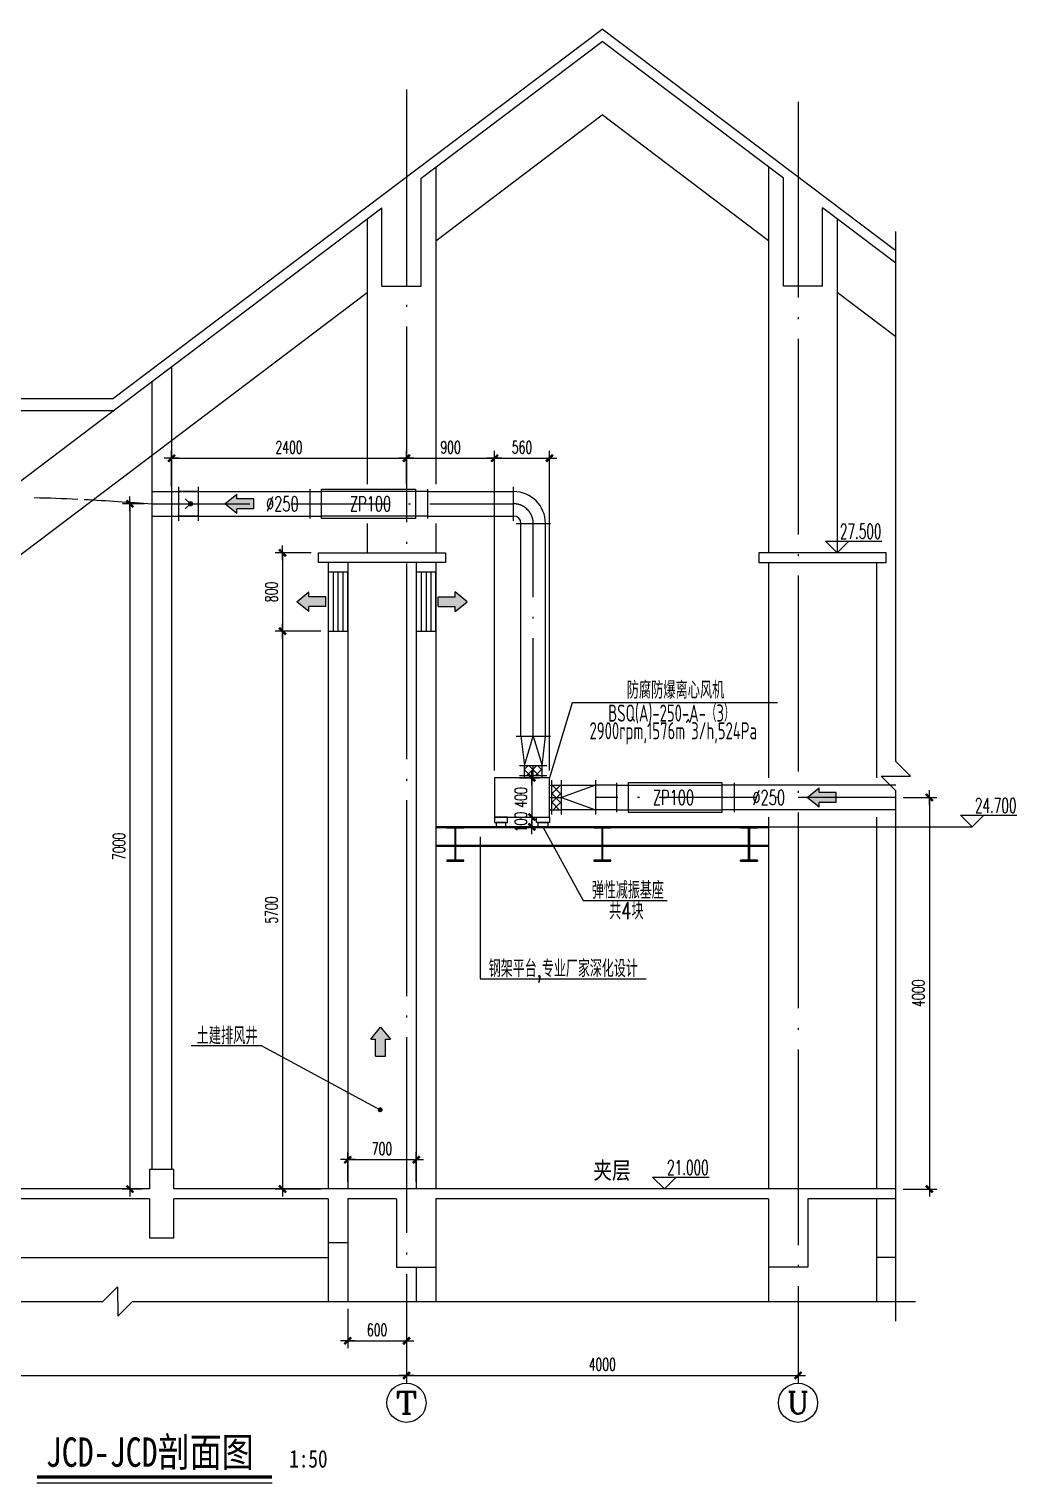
# Model space of a CAD drawing. Extents: x -345393 to -54719, y 203828 to 476815.
# Drawn here: x -84171 to -74080, y 238203 to 253056 of the extents above; entities that cross this region are included whole.
import ezdxf
from ezdxf.enums import TextEntityAlignment as Align

# ---------------------------------------------------------------- set-up
doc = ezdxf.new("R2010")
doc.units = 0
doc.header["$LTSCALE"] = 1000
doc.header["$MEASUREMENT"] = 0
for name, pattern in [('CHENG_DOTE', [1.42, 1, -0.2, 0.02, -0.2]), ('DASH', [0.35, 0.25, -0.1]), ('DOTE', [2.42, 2, -0.2, 0.02, -0.2]), ('HIDDEN', [0.375, 0.25, -0.125])]:
    doc.linetypes.add(name, pattern=pattern)
doc.layers.get('0').update_dxf_attribs({"color": 252, "linetype": 'CONTINUOUS'})
doc.layers.get('Defpoints').update_dxf_attribs({"color": 252, "linetype": 'CONTINUOUS'})
for name, color, linetype in [('A-卫生间', 252, 'CONTINUOUS'), ('A-墙线', 252, 'CONTINUOUS'), ('AXIS', 252, 'CONTINUOUS'), ('AXIS_TEXT', 252, 'CONTINUOUS'), ('DOTE', 250, 'DOTE'), ('PUB_TEXT', 252, 'CONTINUOUS'), ('WALL', 252, 'CONTINUOUS'), ('暖通-风-土建井道', 75, 'CONTINUOUS'), ('暖通-风-标注', 160, 'CONTINUOUS'), ('暖通-风-法兰', 2, 'CONTINUOUS'), ('暖通-风-管径', 201, 'CONTINUOUS'), ('暖通-风-设备', 40, 'CONTINUOUS'), ('暖通-风-设备基础', 50, 'DASH'), ('暖通-风-说明', 3, 'CONTINUOUS'), ('暖通-风-轴线', 5, 'CHENG_DOTE'), ('暖通-风-阀门', 7, 'CONTINUOUS'), ('暖通-风-风管', 4, 'CONTINUOUS')]:
    doc.layers.add(name, color=color, linetype=linetype)
doc.layers.add('暖通-风-风口', color=3, linetype='CONTINUOUS', lineweight=20)
doc.styles.add('_TCH_AXIS', font='COMPLEX', dxfattribs={"bigfont": 'GBCBIG'})
doc.styles.add('COMPLEX', font='COMPLEX')
doc.styles.add('HT', font='simhei.ttf')
doc.styles.add('HZ-ZGBZ', font='romanc.shx', dxfattribs={"width": 0.65, "bigfont": '0hztxt.shx'})
doc.styles.add('NT1', font='tjromans.shx', dxfattribs={"width": 0.7, "bigfont": 'hztxt.shx'})
doc.styles.add('NT3', font='romans.shx', dxfattribs={"width": 0.65, "bigfont": 'hztxt.shx'})
doc.styles.add('NT4', font='tssdeng.shx', dxfattribs={"width": 0.65, "bigfont": 'tssdchn.shx'})
doc.dimstyles.new('暖-标注50', dxfattribs={"dimscale": 0.5, "dimtxt": 250, "dimasz": 1, "dimexe": 150, "dimexo": 150, "dimgap": 100, "dimtad": 1, "dimdec": 0, "dimdsep": 46, "dimtxsty": 'HZ-ZGBZ', "dimblk": '_DIMX', "dimcen": 0.09, "dimclrt": 7, "dimadec": 0, "dimazin": 0, "dimtfac": 1, "dimtdec": 0, "dimtix": 1, "dimtmove": 2, "dimatfit": 3, "dimldrblk": '_DIMX', "dimfxl": 0, "dimtolj": 1, "dimtzin": 0, "dimarcsym": 0})

# ---------------------------------------------------------------- blocks, each defined once
blk = doc.blocks.new('_AXISO')
blk.add_circle((0, 0), 0.5)
at = {"layer": 'AXIS_TEXT', "style": 'COMPLEX', "width": 1.041667}
blk.add_attdef('A', text='', height=0.56, dxfattribs=at).set_placement((-0.25, -0.28), (0.25, -0.28), align=Align.FIT)
blk = doc.blocks.new('_DIMX')
blk.add_line((-150, 0), (150, 0))
at = {"const_width": 50}
blk.add_lwpolyline([(-70, -70), (70, 70)], dxfattribs=at)
blk = doc.blocks.new('*D564')
at = {"layer": 'Defpoints', "color": 0}
for p in [(-90316, 240056), (-80316, 240056), (-80316, 239301)]:
    blk.add_point(p, dxfattribs=at)
at = {"layer": '暖通-风-标注', "color": 0, "lineweight": -2}
for p, q in [((-90316, 239981), (-90316, 239226)), ((-80316, 239981), (-80316, 239226)), ((-90316, 239301), (-80317, 239301))]:
    blk.add_line(p, q, dxfattribs=at)
at = {"layer": '暖通-风-标注', "color": 0, "lineweight": -2, "xscale": 0.5, "yscale": 0.5, "zscale": 0.5, "rotation": 180}
blk.add_blockref('_DIMX', (-90316, 239301), dxfattribs=at)
at = {"layer": '暖通-风-标注', "color": 0, "lineweight": -2, "xscale": 0.5, "yscale": 0.5, "zscale": 0.5}
blk.add_blockref('_DIMX', (-80316, 239301), dxfattribs=at)
at = {"layer": '暖通-风-标注', "color": 7, "insert": (-85316, 239414), "char_height": 125, "attachment_point": 5, "style": 'HZ-ZGBZ'}
blk.add_mtext('\\A1;10000', dxfattribs=at)
blk = doc.blocks.new('*D565')
at = {"layer": 'Defpoints', "color": 0}
for p in [(-80316, 240056), (-76316, 240056), (-76316, 239301)]:
    blk.add_point(p, dxfattribs=at)
at = {"layer": '暖通-风-标注', "color": 0, "lineweight": -2}
for p, q in [((-80316, 239981), (-80316, 239226)), ((-76316, 239981), (-76316, 239226)), ((-80316, 239301), (-76317, 239301))]:
    blk.add_line(p, q, dxfattribs=at)
at = {"layer": '暖通-风-标注', "color": 0, "lineweight": -2, "xscale": 0.5, "yscale": 0.5, "zscale": 0.5, "rotation": 180}
blk.add_blockref('_DIMX', (-80316, 239301), dxfattribs=at)
at = {"layer": '暖通-风-标注', "color": 0, "lineweight": -2, "xscale": 0.5, "yscale": 0.5, "zscale": 0.5}
blk.add_blockref('_DIMX', (-76316, 239301), dxfattribs=at)
at = {"layer": '暖通-风-标注', "color": 7, "insert": (-78316, 239414), "char_height": 125, "attachment_point": 5, "style": 'HZ-ZGBZ'}
blk.add_mtext('\\A1;4000', dxfattribs=at)
blk = doc.blocks.new('*U558', base_point=(605664, 161290))
for p, q in [((605564, 161415), (605564, 161165)), ((605564, 161415), (605764, 161415)), ((605644, 161290), (605700, 161340)), ((605764, 161415), (605764, 161165)), ((605564, 161165), (605764, 161165)), ((605644, 161290), (605700, 161240))]:
    blk.add_line(p, q)
at = {"layer": '暖通-风-法兰'}
for p, q in [((605564, 161465), (605564, 161115)), ((605764, 161465), (605764, 161115))]:
    blk.add_line(p, q, dxfattribs=at)
blk = doc.blocks.new('*U559', base_point=(605664, 161290))
at = {"layer": '暖通-风-阀门', "const_width": 27.2}
blk.add_lwpolyline([(605670, 161290, 1), (605697, 161290, 1)], format="xyb", close=True, dxfattribs=at)
at = {"layer": '暖通-风-阀门', "rotation": 180}
blk.add_blockref('*U558', (605664, 161290), dxfattribs=at)
blk = doc.blocks.new('JIANTOU')
blk.add_hatch(color=256).paths.add_polyline_path([(801, 325), (801, 650), (0, 0), (801, -650), (801, -325), (1927, -325), (1927, 325)])
for p, q in [((801, 650), (0, 0)), ((0, 0), (801, -650)), ((801, 650), (801, 325)), ((1927, 325), (801, 325)), ((1927, 325), (1927, -325)), ((1927, -325), (801, -325)), ((801, -325), (801, -650))]:
    blk.add_line(p, q)
blk = doc.blocks.new('fg_xsq02')
for p, q in [((-1, 0.6), (-1, -0.6)), ((-1, 0.5), (-0.8, 0.5)), ((-0.8, 0.6), (-0.8, -0.6)), ((0.8, 0.6), (-0.8, 0.6)), ((0.8, -0.6), (0.8, 0.6)), ((1, 0.5), (0.8, 0.5)), ((1, 0.6), (1, -0.6)), ((-1, -0.5), (-0.8, -0.5)), ((-0.8, -0.6), (0.8, -0.6)), ((1, -0.5), (0.8, -0.5))]:
    blk.add_line(p, q)
at = {"linetype": 'HIDDEN'}
for p, q in [((-0.8, 0.5), (0.8, 0.5)), ((-0.8, -0.5), (0.8, -0.5))]:
    blk.add_line(p, q, dxfattribs=at)
blk = doc.blocks.new('fg_baiy01')
for p, q in [((0.5, 0.5), (-0.5, 0.5)), ((-0.5, 0.5), (-0.5, -0.5)), ((0.5, -0.5), (0.5, 0.5)), ((-0.5, 0.25), (0.5, 0.25)), ((-0.5, 0), (0.5, 0)), ((-0.5, -0.25), (0.5, -0.25)), ((-0.5, -0.5), (0.5, -0.5))]:
    blk.add_line(p, q)
blk = doc.blocks.new('*D566')
at = {"layer": 'Defpoints', "color": 0}
for p in [(-80916, 240056), (-80316, 240056), (-80316, 239655)]:
    blk.add_point(p, dxfattribs=at)
at = {"layer": '暖通-风-标注', "color": 0, "lineweight": -2}
for p, q in [((-80916, 239981), (-80916, 239580)), ((-80316, 239981), (-80316, 239580)), ((-80916, 239655), (-80317, 239655))]:
    blk.add_line(p, q, dxfattribs=at)
at = {"layer": '暖通-风-标注', "color": 0, "lineweight": -2, "xscale": 0.5, "yscale": 0.5, "zscale": 0.5, "rotation": 180}
blk.add_blockref('_DIMX', (-80916, 239655), dxfattribs=at)
at = {"layer": '暖通-风-标注', "color": 0, "lineweight": -2, "xscale": 0.5, "yscale": 0.5, "zscale": 0.5}
blk.add_blockref('_DIMX', (-80316, 239655), dxfattribs=at)
at = {"layer": '暖通-风-标注', "color": 7, "insert": (-80616, 239767), "char_height": 125, "attachment_point": 5, "style": 'HZ-ZGBZ'}
blk.add_mtext('\\A1;600', dxfattribs=at)
blk = doc.blocks.new('*D567')
at = {"layer": 'Defpoints', "color": 0}
for p in [(-80216, 241506), (-80916, 241206), (-80216, 241206)]:
    blk.add_point(p, dxfattribs=at)
at = {"layer": '暖通-风-标注', "color": 0, "lineweight": -2}
for p, q in [((-80916, 241281), (-80916, 241581)), ((-80216, 241281), (-80216, 241581)), ((-80916, 241506), (-80217, 241506))]:
    blk.add_line(p, q, dxfattribs=at)
at = {"layer": '暖通-风-标注', "color": 0, "lineweight": -2, "xscale": 0.5, "yscale": 0.5, "zscale": 0.5, "rotation": 180}
blk.add_blockref('_DIMX', (-80916, 241506), dxfattribs=at)
at = {"layer": '暖通-风-标注', "color": 0, "lineweight": -2, "xscale": 0.5, "yscale": 0.5, "zscale": 0.5}
blk.add_blockref('_DIMX', (-80216, 241506), dxfattribs=at)
at = {"layer": '暖通-风-标注', "color": 7, "insert": (-80566, 241619), "char_height": 125, "attachment_point": 5, "style": 'HZ-ZGBZ'}
blk.add_mtext('\\A1;700', dxfattribs=at)
blk = doc.blocks.new('*D568')
at = {"layer": 'Defpoints', "color": 0}
for p in [(-81216, 247706), (-81583, 246906), (-81116, 246906)]:
    blk.add_point(p, dxfattribs=at)
at = {"layer": '暖通-风-标注', "color": 0, "lineweight": -2}
for p, q in [((-81291, 247706), (-81658, 247706)), ((-81583, 247706), (-81583, 246907)), ((-81191, 246906), (-81658, 246906))]:
    blk.add_line(p, q, dxfattribs=at)
at = {"layer": '暖通-风-标注', "color": 0, "lineweight": -2, "xscale": 0.5, "yscale": 0.5, "zscale": 0.5}
for p, rotation in [((-81583, 247706), 90), ((-81583, 246906), 270)]:
    blk.add_blockref('_DIMX', p, dxfattribs=dict(at, rotation=rotation))
at = {"layer": '暖通-风-标注', "color": 7, "insert": (-81695, 247306), "char_height": 125, "attachment_point": 5, "rotation": 90, "style": 'HZ-ZGBZ'}
blk.add_mtext('\\A1;800', dxfattribs=at)
blk = doc.blocks.new('*D569')
at = {"layer": 'Defpoints', "color": 0}
for p in [(-81116, 246906), (-81583, 241206), (-81116, 241206)]:
    blk.add_point(p, dxfattribs=at)
at = {"layer": '暖通-风-标注', "color": 0, "lineweight": -2}
for p, q in [((-81191, 246906), (-81658, 246906)), ((-81583, 246906), (-81583, 241207)), ((-81191, 241206), (-81658, 241206))]:
    blk.add_line(p, q, dxfattribs=at)
at = {"layer": '暖通-风-标注', "color": 0, "lineweight": -2, "xscale": 0.5, "yscale": 0.5, "zscale": 0.5}
for p, rotation in [((-81583, 246906), 90), ((-81583, 241206), 270)]:
    blk.add_blockref('_DIMX', p, dxfattribs=dict(at, rotation=rotation))
at = {"layer": '暖通-风-标注', "color": 7, "insert": (-81695, 244056), "char_height": 125, "attachment_point": 5, "rotation": 90, "style": 'HZ-ZGBZ'}
blk.add_mtext('\\A1;5700', dxfattribs=at)
blk = doc.blocks.new('*D573')
at = {"layer": 'Defpoints', "color": 0}
for p in [(-80316, 248672), (-82716, 248306), (-80316, 248331)]:
    blk.add_point(p, dxfattribs=at)
at = {"layer": '暖通-风-标注', "color": 0, "lineweight": -2}
for p, q in [((-82716, 248381), (-82716, 248747)), ((-82716, 248672), (-80317, 248672)), ((-80316, 248406), (-80316, 248747))]:
    blk.add_line(p, q, dxfattribs=at)
at = {"layer": '暖通-风-标注', "color": 0, "lineweight": -2, "xscale": 0.5, "yscale": 0.5, "zscale": 0.5, "rotation": 180}
blk.add_blockref('_DIMX', (-82716, 248672), dxfattribs=at)
at = {"layer": '暖通-风-标注', "color": 0, "lineweight": -2, "xscale": 0.5, "yscale": 0.5, "zscale": 0.5}
blk.add_blockref('_DIMX', (-80316, 248672), dxfattribs=at)
at = {"layer": '暖通-风-标注', "color": 7, "insert": (-81516, 248784), "char_height": 125, "attachment_point": 5, "style": 'HZ-ZGBZ'}
blk.add_mtext('\\A1;2400', dxfattribs=at)
blk = doc.blocks.new('*D660')
at = {"layer": 'Defpoints', "color": 0}
for p in [(-79235, 245406), (-79235, 245006), (-79035, 245006)]:
    blk.add_point(p, dxfattribs=at)
at = {"layer": '暖通-风-标注', "color": 0, "linetype": 'Continuous', "lineweight": -2}
for p, q in [((-79160, 245406), (-78960, 245406)), ((-79035, 245406), (-79035, 245007)), ((-79160, 245006), (-78960, 245006))]:
    blk.add_line(p, q, dxfattribs=at)
at = {"layer": '暖通-风-标注', "color": 0, "lineweight": -2, "xscale": 0.5, "yscale": 0.5, "zscale": 0.5}
for p, rotation in [((-79035, 245406), 90), ((-79035, 245006), 270)]:
    blk.add_blockref('_DIMX', p, dxfattribs=dict(at, rotation=rotation))
at = {"layer": '暖通-风-标注', "color": 7, "insert": (-79148, 245206), "char_height": 125, "attachment_point": 5, "rotation": 90, "style": 'HZ-ZGBZ'}
blk.add_mtext('\\A1;400', dxfattribs=at)
blk = doc.blocks.new('*D662')
at = {"layer": 'Defpoints', "color": 0}
for p in [(-79235, 245006), (-79235, 244906), (-79035, 244906)]:
    blk.add_point(p, dxfattribs=at)
at = {"layer": '暖通-风-标注', "color": 0, "linetype": 'Continuous', "lineweight": -2}
for p, q in [((-79160, 245006), (-78960, 245006)), ((-79035, 245007), (-79035, 245007)), ((-79035, 245006), (-79035, 244906)), ((-79160, 244906), (-78960, 244906)), ((-79035, 244906), (-79035, 244905))]:
    blk.add_line(p, q, dxfattribs=at)
at = {"layer": '暖通-风-标注', "color": 0, "lineweight": -2, "xscale": 0.5, "yscale": 0.5, "zscale": 0.5}
for p, rotation in [((-79035, 245006), 270), ((-79035, 244906), 90)]:
    blk.add_blockref('_DIMX', p, dxfattribs=dict(at, rotation=rotation))
at = {"layer": '暖通-风-标注', "color": 7, "insert": (-79148, 244956), "char_height": 125, "attachment_point": 5, "rotation": 90, "style": 'HZ-ZGBZ'}
blk.add_mtext('\\A1;100', dxfattribs=at)
blk = doc.blocks.new('*D663')
at = {"layer": 'Defpoints', "color": 0}
for p in [(-79416, 248672), (-80316, 248356), (-79416, 245406)]:
    blk.add_point(p, dxfattribs=at)
at = {"layer": '暖通-风-标注', "color": 0, "linetype": 'Continuous', "lineweight": -2}
for p, q in [((-80316, 248431), (-80316, 248747)), ((-80316, 248672), (-79417, 248672)), ((-79416, 245481), (-79416, 248747))]:
    blk.add_line(p, q, dxfattribs=at)
at = {"layer": '暖通-风-标注', "color": 0, "lineweight": -2, "xscale": 0.5, "yscale": 0.5, "zscale": 0.5, "rotation": 180}
blk.add_blockref('_DIMX', (-80316, 248672), dxfattribs=at)
at = {"layer": '暖通-风-标注', "color": 0, "lineweight": -2, "xscale": 0.5, "yscale": 0.5, "zscale": 0.5}
blk.add_blockref('_DIMX', (-79416, 248672), dxfattribs=at)
at = {"layer": '暖通-风-标注', "color": 7, "insert": (-79866, 248784), "char_height": 125, "attachment_point": 5, "style": 'HZ-ZGBZ'}
blk.add_mtext('\\A1;900', dxfattribs=at)
blk = doc.blocks.new('*D664')
at = {"layer": 'Defpoints', "color": 0}
for p in [(-78856, 248672), (-79416, 245406), (-78856, 245406)]:
    blk.add_point(p, dxfattribs=at)
at = {"layer": '暖通-风-标注', "color": 0, "linetype": 'Continuous', "lineweight": -2}
for p, q in [((-79416, 245481), (-79416, 248747)), ((-79416, 248672), (-78857, 248672)), ((-78856, 245481), (-78856, 248747))]:
    blk.add_line(p, q, dxfattribs=at)
at = {"layer": '暖通-风-标注', "color": 0, "lineweight": -2, "xscale": 0.5, "yscale": 0.5, "zscale": 0.5, "rotation": 180}
blk.add_blockref('_DIMX', (-79416, 248672), dxfattribs=at)
at = {"layer": '暖通-风-标注', "color": 0, "lineweight": -2, "xscale": 0.5, "yscale": 0.5, "zscale": 0.5}
blk.add_blockref('_DIMX', (-78856, 248672), dxfattribs=at)
at = {"layer": '暖通-风-标注', "color": 7, "insert": (-79136, 248784), "char_height": 125, "attachment_point": 5, "style": 'HZ-ZGBZ'}
blk.add_mtext('\\A1;560', dxfattribs=at)
blk = doc.blocks.new('*D665')
at = {"layer": 'Defpoints', "color": 0}
for p in [(-75316, 245206), (-75316, 241206), (-74975, 241206)]:
    blk.add_point(p, dxfattribs=at)
at = {"layer": '暖通-风-标注', "color": 0, "linetype": 'Continuous', "lineweight": -2}
for p, q in [((-75241, 245206), (-74900, 245206)), ((-74975, 245206), (-74975, 241207)), ((-75241, 241206), (-74900, 241206))]:
    blk.add_line(p, q, dxfattribs=at)
at = {"layer": '暖通-风-标注', "color": 0, "lineweight": -2, "xscale": 0.5, "yscale": 0.5, "zscale": 0.5}
for p, rotation in [((-74975, 245206), 90), ((-74975, 241206), 270)]:
    blk.add_blockref('_DIMX', p, dxfattribs=dict(at, rotation=rotation))
at = {"layer": '暖通-风-标注', "color": 7, "insert": (-75087, 243206), "char_height": 125, "attachment_point": 5, "rotation": 90, "style": 'HZ-ZGBZ'}
blk.add_mtext('\\A1;4000', dxfattribs=at)
blk = doc.blocks.new('*D666')
at = {"layer": 'Defpoints', "color": 0}
for p in [(-82916, 248206), (-83141, 241206), (-82941, 241206)]:
    blk.add_point(p, dxfattribs=at)
at = {"layer": '暖通-风-标注', "color": 0, "linetype": 'Continuous', "lineweight": -2}
for p, q in [((-82991, 248206), (-83216, 248206)), ((-83141, 248206), (-83141, 241207)), ((-83016, 241206), (-83216, 241206))]:
    blk.add_line(p, q, dxfattribs=at)
at = {"layer": '暖通-风-标注', "color": 0, "lineweight": -2, "xscale": 0.5, "yscale": 0.5, "zscale": 0.5}
for p, rotation in [((-83141, 248206), 90), ((-83141, 241206), 270)]:
    blk.add_blockref('_DIMX', p, dxfattribs=dict(at, rotation=rotation))
at = {"layer": '暖通-风-标注', "color": 7, "insert": (-83254, 244706), "char_height": 125, "attachment_point": 5, "rotation": 90, "style": 'HZ-ZGBZ'}
blk.add_mtext('\\A1;7000', dxfattribs=at)

msp = doc.modelspace()

# ---------------------------------------------------------------- hatches: boundary and pattern name
at = {"layer": '暖通-风-土建井道'}
h = msp.add_hatch(dxfattribs=at)
h.set_pattern_fill('ANSI37', color=256, scale=500, angle=90, style=0)
h.set_pattern_definition([(135, (-688021.12, 86215.89), (-44.194174, -44.194174), []), (225, (-688021.12, 86215.89), (44.194174, -44.194174), [])])
h.paths.add_polyline_path([(-79021.44732, 245531.26537), (-79021.44732, 245431.26537), (-78931.44732, 245431.26537), (-78931.44732, 245531.26537)])
h.paths.add_polyline_path([(-79111.44732, 245431.26537), (-79021.44732, 245431.26537), (-79021.44732, 245531.26537), (-79111.44732, 245531.26537)])
h = msp.add_hatch(dxfattribs=at)
h.set_pattern_fill('ANSI37', color=256, scale=500, angle=90, style=0)
h.set_pattern_definition([(45, (2283304.51, 10971.16), (44.1941738, -44.1941738), []), (315, (2283304.51, 10971.16), (-44.1941738, -44.1941738), [])])
h.paths.add_polyline_path([(-78731.44732, 245331.26537), (-78831.44732, 245331.26537), (-78831.44732, 245206.26537), (-78731.44732, 245206.26537)])
h.paths.add_polyline_path([(-78831.44732, 245206.26537), (-78831.44732, 245081.26537), (-78731.44732, 245081.26537), (-78731.44732, 245206.26537)])
at = {"layer": '暖通-风-设备基础', "linetype": 'ByBlock'}
h = msp.add_hatch(color=256, dxfattribs=at)
h.paths.add_polyline_path([(-79903.94732, 244906.26537), (-79903.94732, 244896.26537), (-79728.94732, 244896.26537), (-79728.94732, 244906.26537)])
h.paths.add_polyline_path([(-79821.44732, 244566.26537), (-79811.44732, 244566.26537), (-79811.44732, 244896.26537), (-79821.44732, 244896.26537)])
h.paths.add_polyline_path([(-79728.94732, 244566.26537), (-79903.94732, 244566.26537), (-79903.94732, 244556.26537), (-79728.94732, 244556.26537)])
h = msp.add_hatch(color=256, dxfattribs=at)
h.paths.add_polyline_path([(-78403.94732, 244906.26537), (-78403.94732, 244896.26537), (-78228.94732, 244896.26537), (-78228.94732, 244906.26537)])
h.paths.add_polyline_path([(-78321.44732, 244566.26537), (-78311.44732, 244566.26537), (-78311.44732, 244896.26537), (-78321.44732, 244896.26537)])
h.paths.add_polyline_path([(-78228.94732, 244566.26537), (-78403.94732, 244566.26537), (-78403.94732, 244556.26537), (-78228.94732, 244556.26537)])
h = msp.add_hatch(color=256, dxfattribs=at)
h.paths.add_polyline_path([(-76903.94732, 244906.26537), (-76903.94732, 244896.26537), (-76728.94732, 244896.26537), (-76728.94732, 244906.26537)])
h.paths.add_polyline_path([(-76821.44732, 244566.26537), (-76811.44732, 244566.26537), (-76811.44732, 244896.26537), (-76821.44732, 244896.26537)])
h.paths.add_polyline_path([(-76728.94732, 244566.26537), (-76903.94732, 244566.26537), (-76903.94732, 244556.26537), (-76728.94732, 244556.26537)])

# ---------------------------------------------------------------- linework, layer by layer
at = {"layer": 'A-卫生间'}
for p, q in [((-80016.45719, 250894.4795), (-78316.45378, 252178.92652)), ((-76616.45037, 250894.4795), (-78316.45378, 252178.92652)), ((-80016.45719, 251646.48423), (-80016.45719, 248406.26537)), ((-76616.45037, 251646.48423), (-76616.45037, 247706.26537)), ((-80716.45719, 251117.59534), (-80716.45719, 248406.26537)), ((-75916.45037, 251117.59534), (-75916.45037, 247706.26537)), ((-90216.44732, 243187.8203), (-80716.45719, 250365.59061)), ((-75316.44732, 249912.25497), (-75916.45037, 250365.59061)), ((-82716.44732, 249606.49169), (-82716.44732, 241406.26537)), ((-82916.44732, 249455.38058), (-82916.44732, 241406.26537)), ((-88850.14764, 244972.14291), (-83311.13221, 249157.17679)), ((-80716.45719, 248006.26537), (-80716.45719, 247706.26537)), ((-80016.45719, 248006.26537), (-80016.45719, 247706.26537)), ((-80016.45719, 247606.26537), (-80016.45719, 244439.56939)), ((-81116.45719, 241106.26537), (-81116.45719, 240056.26537)), ((-80416.45719, 241106.26537), (-80416.45719, 240506.26537)), ((-80416.45719, 241106.26537), (-80416.45719, 240406.26537)), ((-80016.45719, 241106.26537), (-80016.45719, 240406.26537)), ((-90216.44732, 240506.26537), (-81116.45719, 240506.26537)), ((-75316.44732, 240506.26537), (-75516.45037, 240506.26537)), ((-80416.45719, 240406.26537), (-80016.45719, 240406.26537)), ((-80216.45719, 240406.26537), (-80216.45719, 240056.26537)), ((-80016.45719, 240406.26537), (-80016.45719, 240056.26537)), ((-76616.45037, 240406.26537), (-76616.45037, 240056.26537))]:
    msp.add_line(p, q, dxfattribs=at)
for points in [[(-75316.44732, 241206.26537), (-82691.44732, 241206.26537), (-82691.44732, 241406.26537), (-82941.44732, 241406.26537), (-82941.44732, 241206.26537), (-90216.44732, 241206.26537)], [(-82941.44732, 241106.26537), (-82941.44732, 240706.26537), (-82691.44732, 240706.26537), (-82691.44732, 241106.26537)], [(-80916.45719, 240656.26537), (-81116.45719, 240656.26537)]]:
    msp.add_lwpolyline(points, dxfattribs=at)
at = {"layer": 'A-墙线'}
for p, q in [((-81116.45719, 247606.26537), (-81116.45719, 241206.26537)), ((-80916.45719, 247606.26537), (-80916.45719, 241206.26537)), ((-80216.45719, 247606.26537), (-80216.45719, 241206.26537)), ((-80016.45719, 247606.26537), (-80016.45719, 241206.26537)), ((-76616.43744, 247606.26537), (-76616.43744, 245406.26537)), ((-75516.43744, 247606.26537), (-75516.43744, 245406.26537)), ((-76616.43744, 245006.26537), (-76616.43744, 241206.26537)), ((-75516.43744, 245006.26537), (-75516.43744, 241206.26537)), ((-80916.45719, 241106.26537), (-80916.45719, 240056.26537))]:
    msp.add_line(p, q, dxfattribs=at)
for points in [[(-81216.45719, 247706.26537), (-79916.45719, 247706.26537), (-79916.45719, 247606.26537), (-81216.45719, 247606.26537)], [(-75416.43744, 247706.26537), (-76716.43744, 247706.26537), (-76716.43744, 247606.26537), (-75416.43744, 247606.26537)]]:
    msp.add_lwpolyline(points, close=True, dxfattribs=at)
at = {"layer": 'AXIS'}
for p, q in [((-80316.44732, 240056.26537), (-80316.44732, 239222.37045)), ((-76316.44732, 240056.26537), (-76316.44732, 239222.37045))]:
    msp.add_line(p, q, dxfattribs=at)
at = {"layer": 'DOTE'}
for p, q in [((-80316.44732, 252437.46165), (-80316.44732, 240056.26537)), ((-76316.44732, 252312.89513), (-76316.44732, 240056.26537))]:
    msp.add_line(p, q, dxfattribs=at)
at = {"layer": 'PUB_TEXT'}
msp.add_line((-84091.67007, 238203.43634), (-81689.26263, 238203.43634), dxfattribs=at)
at = {"layer": 'PUB_TEXT', "const_width": 36}
msp.add_lwpolyline([(-84091.67007, 238263.43634), (-81689.26263, 238263.43634)], dxfattribs=at)
at = {"layer": 'WALL'}
for p, q in [((-83318.18867, 249277.17679), (-78316.45378, 253056.26537)), ((-75316.44732, 250789.59382), (-78316.45378, 253056.26537)), ((-80166.45719, 251533.1509), (-78316.45378, 252930.93125)), ((-76466.45037, 251533.1509), (-78316.45378, 252930.93125)), ((-80166.45719, 250430.92867), (-80166.45719, 251533.1509)), ((-76466.45037, 250430.92867), (-76466.45037, 251533.1509)), ((-83311.1288, 249157.17679), (-80566.45719, 251230.92867)), ((-80566.45719, 250430.92867), (-80566.45719, 251230.92867)), ((-76066.45037, 250430.92867), (-76066.45037, 251230.92867)), ((-75316.44732, 250664.2597), (-76066.45037, 251230.92867)), ((-80566.45719, 250430.92867), (-80166.45719, 250430.92867)), ((-76066.45037, 250430.92867), (-76466.45037, 250430.92867)), ((-83318.18867, 249277.17679), (-88850.14764, 249277.17679)), ((-83311.1288, 249157.17679), (-88850.14764, 249157.17679)), ((-82941.44732, 241106.26537), (-90216.44875, 241106.26537)), ((-81116.45719, 241106.26537), (-82691.44732, 241106.26537)), ((-80416.45719, 241106.26537), (-80916.45719, 241106.26537)), ((-76616.45037, 241106.26537), (-80016.45719, 241106.26537)), ((-76616.45037, 241106.26537), (-76616.45037, 240406.26537)), ((-75316.44732, 241106.26537), (-76216.45037, 241106.26537)), ((-76216.45037, 241106.26537), (-76216.45037, 240506.26537)), ((-76216.45037, 241106.26537), (-76216.45037, 240406.26537)), ((-75516.45037, 241106.26537), (-75516.45037, 240056.26537)), ((-76216.45037, 240406.26537), (-76616.45037, 240406.26537))]:
    msp.add_line(p, q, dxfattribs=at)
at = {"layer": '暖通-风-标注'}
msp.add_line((-76616.43744, 244906.26537), (-74536.80941, 244906.26537), dxfattribs=at)
for points in [[(-75316.44732, 239856.26537), (-75316.44732, 245272.9296), (-75466.42467, 245422.90695), (-75166.46997, 245422.95225), (-75316.44732, 245572.9296), (-75316.44732, 250989.59382)], [(-91416.44732, 240056.26537), (-83416.44732, 240056.26537), (-83266.46997, 240206.24272), (-83266.42467, 239906.28802), (-83116.44732, 240056.26537), (-75116.44732, 240056.26537)]]:
    msp.add_lwpolyline(points, dxfattribs=at)
for points in [[(-84119.51872, 248269.74298), (-83971.7821, 248267.41434), (-83823.50977, 248262.01704), (-83674.90039, 248254.68892)], [(-83607.33879, 248251.22951), (-83377.53037, 248239.04111), (-83146.98885, 248222.65324), (-82916.44732, 248206.26537)]]:
    msp.add_open_spline(points, degree=3, dxfattribs=at)
at = {"layer": '暖通-风-法兰'}
for p, q in [((-79221.44732, 248031.26537), (-79221.44732, 248381.26537)), ((-79196.44732, 248006.26537), (-78846.44732, 248006.26537)), ((-79196.44732, 245832.89242), (-78846.44732, 245832.89242)), ((-79111.44732, 245531.26537), (-79021.44732, 245832.89242)), ((-79021.44732, 245832.89242), (-78931.44732, 245531.26537)), ((-79161.44732, 245531.26537), (-78881.44732, 245531.26537)), ((-79161.44732, 245431.26537), (-78881.44732, 245431.26537)), ((-78831.44732, 245031.26537), (-78831.44732, 245381.26537)), ((-78731.44732, 245031.26537), (-78731.44732, 245381.26537)), ((-78385.92088, 245381.26537), (-78385.92088, 245031.26537)), ((-78385.92088, 245331.26537), (-78731.44732, 245206.26537)), ((-78731.44732, 245206.26537), (-78385.92088, 245081.26537))]:
    msp.add_line(p, q, dxfattribs=at)
at = {"layer": '暖通-风-设备'}
msp.add_lwpolyline([(-78856.44732, 245006.26537), (-78856.44732, 245406.26537), (-79416.44732, 245406.26537), (-79416.44732, 245006.26537)], close=True, dxfattribs=at)
at = {"layer": '暖通-风-设备', "color": 3}
for points in [[(-79285.64732, 245006.26537), (-79416.44732, 245006.26537), (-79416.44732, 244949.86537), (-79285.64732, 244949.86537)], [(-79301.24732, 244949.86537), (-79400.84732, 244949.86537), (-79400.84732, 244906.26537), (-79301.24732, 244906.26537)], [(-78987.24732, 245006.26537), (-78856.44732, 245006.26537), (-78856.44732, 244949.86537), (-78987.24732, 244949.86537)], [(-78971.64732, 244949.86537), (-78872.04732, 244949.86537), (-78872.04732, 244906.26537), (-78971.64732, 244906.26537)]]:
    msp.add_lwpolyline(points, close=True, dxfattribs=at)
at = {"layer": '暖通-风-设备基础', "linetype": 'ByBlock'}
for p, q in [((-76616.43744, 244906.26537), (-80016.45719, 244906.26537)), ((-76616.43744, 244896.26537), (-80016.45719, 244896.26537)), ((-76616.43744, 244716.26537), (-80016.45719, 244716.26537)), ((-76616.43744, 244706.26537), (-80016.45719, 244706.26537))]:
    msp.add_line(p, q, dxfattribs=at)
for points in [[(-79903.94732, 244906.26537), (-79903.94732, 244896.26537), (-79728.94732, 244896.26537), (-79728.94732, 244906.26537)], [(-79903.94732, 244906.26537), (-79903.94732, 244896.26537), (-79728.94732, 244896.26537), (-79728.94732, 244906.26537)], [(-79811.44732, 244896.26537), (-79821.44732, 244896.26537), (-79821.44732, 244566.26537), (-79811.44732, 244566.26537)], [(-79811.44732, 244896.26537), (-79821.44732, 244896.26537), (-79821.44732, 244566.26537), (-79811.44732, 244566.26537)], [(-78403.94732, 244906.26537), (-78403.94732, 244896.26537), (-78228.94732, 244896.26537), (-78228.94732, 244906.26537)], [(-78403.94732, 244906.26537), (-78403.94732, 244896.26537), (-78228.94732, 244896.26537), (-78228.94732, 244906.26537)], [(-78311.44732, 244896.26537), (-78321.44732, 244896.26537), (-78321.44732, 244566.26537), (-78311.44732, 244566.26537)], [(-78311.44732, 244896.26537), (-78321.44732, 244896.26537), (-78321.44732, 244566.26537), (-78311.44732, 244566.26537)], [(-76728.94732, 244906.26537), (-76728.94732, 244896.26537), (-76903.94732, 244896.26537), (-76903.94732, 244906.26537)], [(-76903.94732, 244906.26537), (-76903.94732, 244896.26537), (-76728.94732, 244896.26537), (-76728.94732, 244906.26537)], [(-76821.44732, 244896.26537), (-76811.44732, 244896.26537), (-76811.44732, 244566.26537), (-76821.44732, 244566.26537)], [(-76811.44732, 244896.26537), (-76821.44732, 244896.26537), (-76821.44732, 244566.26537), (-76811.44732, 244566.26537)], [(-79903.94732, 244566.26537), (-79903.94732, 244556.26537), (-79728.94732, 244556.26537), (-79728.94732, 244566.26537)], [(-79903.94732, 244566.26537), (-79903.94732, 244556.26537), (-79728.94732, 244556.26537), (-79728.94732, 244566.26537)], [(-78403.94732, 244566.26537), (-78403.94732, 244556.26537), (-78228.94732, 244556.26537), (-78228.94732, 244566.26537)], [(-78403.94732, 244566.26537), (-78403.94732, 244556.26537), (-78228.94732, 244556.26537), (-78228.94732, 244566.26537)], [(-76728.94732, 244566.26537), (-76728.94732, 244556.26537), (-76903.94732, 244556.26537), (-76903.94732, 244566.26537)], [(-76903.94732, 244566.26537), (-76903.94732, 244556.26537), (-76728.94732, 244556.26537), (-76728.94732, 244566.26537)]]:
    msp.add_lwpolyline(points, close=True, dxfattribs=at)
at = {"layer": '暖通-风-说明'}
for p, q in [((-75916.45037, 247706.26537), (-76036.45037, 247826.26537)), ((-76036.45037, 247826.26537), (-75460.08406, 247826.26537)), ((-75916.45037, 247706.26537), (-75796.45037, 247826.26537)), ((-78625.35468, 246173.93443), (-78856.44732, 245406.26537)), ((-76526.68347, 246173.93443), (-78625.35468, 246173.93443)), ((-74536.80941, 244906.26537), (-74656.80941, 245026.26537)), ((-74656.80941, 245026.26537), (-74080.4431, 245026.26537)), ((-74536.80941, 244906.26537), (-74416.80941, 245026.26537)), ((-79562.7061, 244803.78652), (-79562.7061, 243357.58269)), ((-78921.84732, 244906.26537), (-78509.70059, 244153.565)), ((-78509.70059, 244153.565), (-77653.50739, 244153.565)), ((-79562.7061, 243353.12482), (-77868.20584, 243353.12482)), ((-81794.68294, 242668.44076), (-82514.97398, 242668.44076)), ((-81794.68294, 242668.44076), (-80585.07702, 242015.51183)), ((-77681.72789, 241206.26537), (-77801.72789, 241326.26537)), ((-77801.72789, 241326.26537), (-77225.36158, 241326.26537)), ((-77681.72789, 241206.26537), (-77561.72789, 241326.26537))]:
    msp.add_line(p, q, dxfattribs=at)
at = {"layer": '暖通-风-说明', "const_width": 25}
msp.add_lwpolyline([(-80597.57702, 242015.51183, 1), (-80572.57702, 242015.51183, 1)], format="xyb", close=True, dxfattribs=at)
at = {"layer": '暖通-风-轴线'}
for p, q in [((-82916.44732, 248206.26537), (-79221.44732, 248206.26537)), ((-79021.44732, 245832.89242), (-79021.44732, 248006.26537)), ((-79021.44732, 245406.26537), (-79021.44732, 245531.26537)), ((-78856.44732, 245206.26537), (-78731.44732, 245206.26537)), ((-75316.44732, 245206.26537), (-78385.92088, 245206.26537))]:
    msp.add_line(p, q, dxfattribs=at)
msp.add_arc((-79221.44732, 248006.26537), 200, 0, 90, dxfattribs=at)
at = {"layer": '暖通-风-风管'}
for p, q in [((-82916.44732, 248331.26537), (-81302.96364, 248331.26537)), ((-80102.96364, 248331.26537), (-79221.44732, 248331.26537)), ((-82916.44732, 248081.26537), (-81302.96364, 248081.26537)), ((-80102.96364, 248081.26537), (-79221.44732, 248081.26537)), ((-79146.44732, 245832.89242), (-79146.44732, 248006.26537)), ((-78896.44732, 245832.89242), (-78896.44732, 248006.26537)), ((-79146.44732, 245832.89242), (-79111.44732, 245531.26537)), ((-78931.44732, 245531.26537), (-78896.44732, 245832.89242)), ((-79111.44732, 245406.26537), (-79111.44732, 245531.26537)), ((-78931.44732, 245406.26537), (-78931.44732, 245531.26537)), ((-78856.44732, 245331.26537), (-78731.44732, 245331.26537)), ((-78731.44732, 245331.26537), (-78385.92088, 245331.26537)), ((-78169.931, 245331.26537), (-78385.92088, 245331.26537)), ((-75316.44732, 245331.26537), (-76969.931, 245331.26537)), ((-78856.44732, 245081.26537), (-78731.44732, 245081.26537)), ((-78385.92088, 245081.26537), (-78731.44732, 245081.26537)), ((-78169.931, 245081.26537), (-78385.92088, 245081.26537)), ((-75316.44732, 245081.26537), (-76969.931, 245081.26537))]:
    msp.add_line(p, q, dxfattribs=at)
for radius in [325, 75]:
    msp.add_arc((-79221.44732, 248006.26537), radius, 0, 90, dxfattribs=at)

# ---------------------------------------------------------------- block references
at = {"layer": 'AXIS'}
ref = msp.add_blockref('_AXISO', (-80316.44732, 239022.37045), dxfattribs=dict(at, xscale=400, yscale=400, zscale=400))
ref.add_attrib('A', 'T', dxfattribs={"layer": 'AXIS_TEXT', "height": 226.27417, "style": '_TCH_AXIS', "width": 1.4}).set_placement((-80429.5844, 238909.23336), (-80203.31023, 238909.23336), align=Align.FIT)
ref = msp.add_blockref('_AXISO', (-76316.44732, 239022.37045), dxfattribs=dict(at, xscale=400, yscale=400, zscale=400))
ref.add_attrib('A', 'U', dxfattribs={"layer": 'AXIS_TEXT', "height": 226.27417, "style": '_TCH_AXIS', "width": 1.05}).set_placement((-76429.5844, 238909.23336), (-76203.31023, 238909.23336), align=Align.FIT)
at = {"layer": '暖通-风-设备', "yscale": 250, "zscale": 600}
for p, xscale in [((-80702.96364, 248206.26537), -600), ((-77569.931, 245206.26537), 600)]:
    msp.add_blockref('fg_xsq02', p, dxfattribs=dict(at, xscale=xscale))
at = {"layer": '暖通-风-说明', "yscale": 0.1538561824709177, "zscale": 0.1538561829212204}
for p, xscale, rotation in [((-82170.86777, 248206.26537), -0.1538561824709177, 180), ((-81437.86609, 247206.26537), -0.1538561824709177, 180), ((-79695.0483, 247206.26537), 0.1538561824709177, 180), ((-76223.68759, 245206.26537), -0.1538561824709177, 180), ((-80581.09489, 242859.62123), -0.1538561824709177, 90)]:
    msp.add_blockref('JIANTOU', p, dxfattribs=dict(at, xscale=xscale, rotation=rotation))
at = {"layer": '暖通-风-阀门'}
msp.add_blockref('*U559', (-82541.65268, 248206.26537), dxfattribs=at)
at = {"layer": '暖通-风-风口', "xscale": 600, "yscale": 200, "zscale": 600, "rotation": 270}
for p in [(-81016.45719, 247206.26537), (-80116.45719, 247206.26537)]:
    msp.add_blockref('fg_baiy01', p, dxfattribs=at)

# ---------------------------------------------------------------- texts
at = {"layer": 'PUB_TEXT', "style": 'HT', "width": 0.8}
for s, height, p in [('JCD-JCD剖面图', 300, (-84001.26104, 238368.24825)), ('1:50', 180, (-81513.76292, 238359.91856))]:
    msp.add_text(s, height=height, dxfattribs=at).set_placement(p)
at = {"layer": '暖通-风-管径', "style": 'NT3', "width": 0.65}
for s, p in [('%%C250', (-81584.64736, 248206.26537)), ('ZP100', (-80683.67698, 248206.26537)), ('ZP100', (-77589.21766, 245206.26537)), ('%%C250', (-76616.43744, 245206.26537))]:
    msp.add_text(s, height=150, dxfattribs=at).set_placement(p, align=Align.MIDDLE)
at = {"layer": '暖通-风-说明', "style": 'HZ-ZGBZ', "width": 0.6}
for s, p in [('27.500', (-75676.54188, 247925.03645)), ('24.700', (-74296.90092, 245125.03645)), ('21.000', (-77441.8194, 241425.03645))]:
    msp.add_text(s, height=150, dxfattribs=at).set_placement(p, align=Align.MIDDLE)
at = {"layer": '暖通-风-说明', "style": 'NT4'}
for s, width, p in [('防腐防爆离心风机', 0.75, (-77567.51728, 246215.64327)), ('BSQ(A)-250-A-（3）', 0.65, (-77610.09598, 245980.92618)), ('2900rpm,1576m^ 3/h,524Pa', 0.65, (-77590.54623, 245800.04833)), ('土建排风井', 0.75, (-82148.99597, 242683.63786))]:
    msp.add_text(s, height=175, dxfattribs=dict(at, width=width)).set_placement(p, align=Align.CENTER)
at = {"layer": '暖通-风-说明'}
for s, style, width, p in [('弹性减振基座', 'NT1', 0.7, (-78422.55977, 244170.97459)), ('共4块', 'NT1', 0.7, (-78245.47538, 243961.84669)), ('钢架平台,专业厂家深化设计', 'NT1', 0.7, (-79475.56528, 243370.53441)), ('夹层', 'HT', 0.8, (-78407.87111, 241308.86972))]:
    msp.add_text(s, height=175, dxfattribs=dict(at, style=style, width=width)).set_placement(p)

# ---------------------------------------------------------------- dimensions: what is measured, and where the dimension line sits
at = {"layer": '暖通-风-标注'}
for base, p1, p2, picture, middle in [((-80316.44732, 248671.66912), (-82716.44732, 248306.26537), (-80316.44732, 248331.26537), '*D573', (-81516.44732, 248784.16912)), ((-80216.45719, 241506.21342), (-80916.45719, 241206.26537), (-80216.45719, 241206.26537), '*D567', (-80566.45719, 241618.71342)), ((-80316.44732, 239301.00308), (-90316.44732, 240056.26537), (-80316.44732, 240056.26537), '*D564', (-85316.44732, 239413.50308)), ((-80316.44732, 239654.74417), (-80916.45719, 240056.26537), (-80316.44732, 240056.26537), '*D566', (-80616.45226, 239767.24417)), ((-76316.44732, 239301.00308), (-80316.44732, 240056.26537), (-76316.44732, 240056.26537), '*D565', (-78316.44732, 239413.50308))]:
    dim = msp.add_linear_dim(base=base, p1=p1, p2=p2, dimstyle='暖-标注50', dxfattribs=at)
    dim.commit()
    dim.dimension.update_dxf_attribs({"geometry": picture, "text_midpoint": middle})
for base, p1, p2, picture, middle in [((-79416.44732, 248671.66912), (-80316.44732, 248356.26537), (-79416.44732, 245406.26537), '*D663', (-79866.44732, 248784.16912)), ((-78856.44732, 248671.66912), (-79416.44732, 245406.26537), (-78856.44732, 245406.26537), '*D664', (-79136.44732, 248784.16912))]:
    dim = msp.add_linear_dim(base=base, p1=p1, p2=p2, dimstyle='暖-标注50', override={"dimfxl": 250}, dxfattribs=at)
    dim.commit()
    dim.dimension.update_dxf_attribs({"geometry": picture, "text_midpoint": middle})
for base, p1, p2, picture, middle in [((-83141.27434, 241206.26537), (-82916.44732, 248206.26537), (-82941.44732, 241206.26537), '*D666', (-83253.77434, 244706.26537)), ((-79035.22694, 245006.26537), (-79234.65124, 245406.26537), (-79234.65124, 245006.26537), '*D660', (-79147.72694, 245206.26537)), ((-74974.85691, 241206.26537), (-75316.44732, 245206.26537), (-75316.44732, 241206.26537), '*D665', (-75087.35691, 243206.26537)), ((-79035.22694, 244906.26537), (-79234.65124, 245006.26537), (-79234.65124, 244906.26537), '*D662', (-79147.72694, 244956.26537))]:
    dim = msp.add_linear_dim(base=base, p1=p1, p2=p2, angle=90, dimstyle='暖-标注50', override={"dimfxl": 250}, dxfattribs=at)
    dim.commit()
    dim.dimension.update_dxf_attribs({"geometry": picture, "text_midpoint": middle})
for base, p1, p2, picture, middle in [((-81582.65978, 246906.26537), (-81216.45719, 247706.26537), (-81116.45719, 246906.26537), '*D568', (-81695.15978, 247306.26537)), ((-81582.65978, 241206.26537), (-81116.45719, 246906.26537), (-81116.45719, 241206.26537), '*D569', (-81695.15978, 244056.26537))]:
    dim = msp.add_linear_dim(base=base, p1=p1, p2=p2, angle=90, dimstyle='暖-标注50', dxfattribs=at)
    dim.commit()
    dim.dimension.update_dxf_attribs({"geometry": picture, "text_midpoint": middle})

doc.saveas('drawing.dxf')
